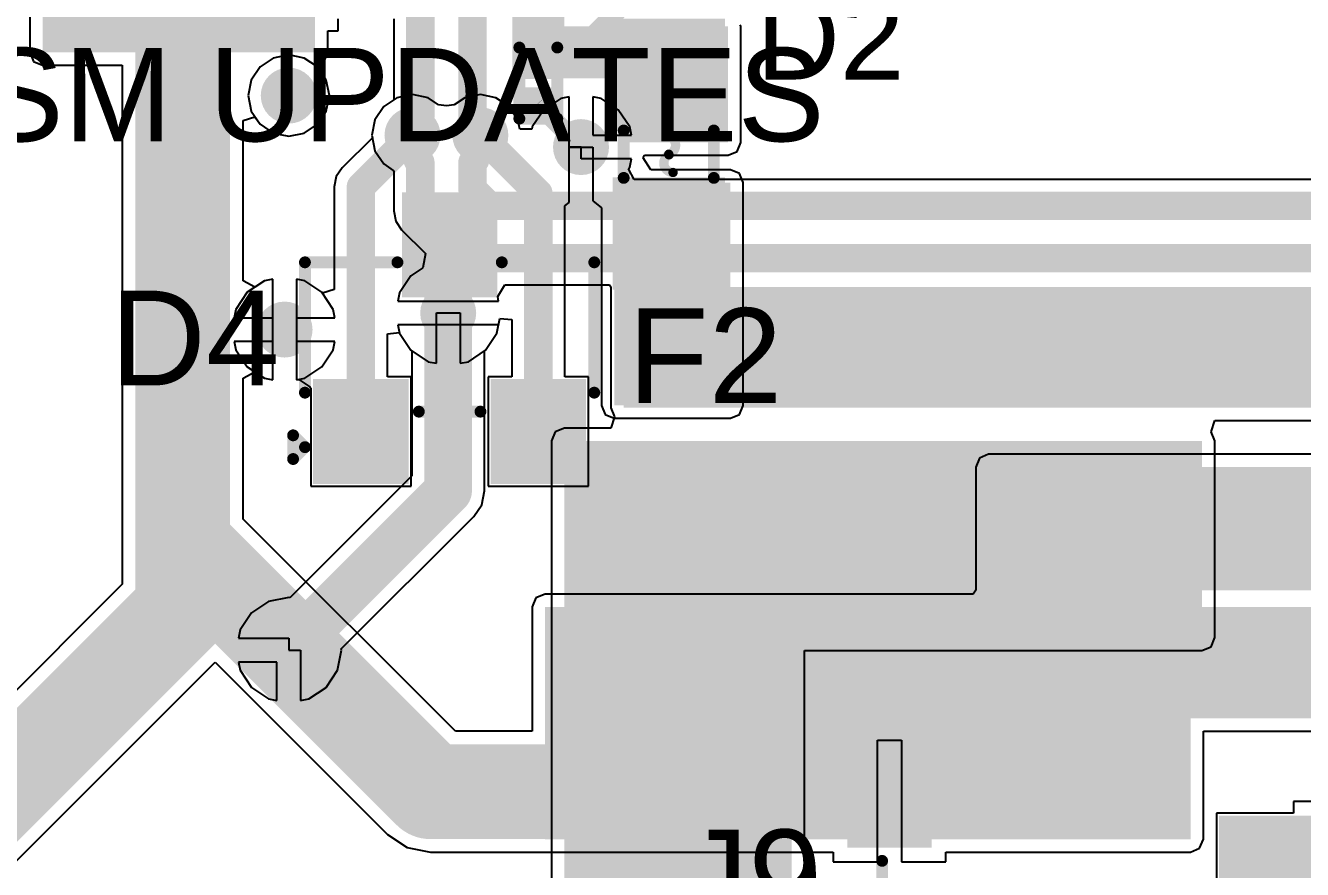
# Model space of a CAD drawing. Header units: millimetres. Extents: x -0.25 to 4.68, y -0.29 to 2.93.
# Drawn here: x 0.129 to 0.667, y 2.296 to 2.652 of the extents above; entities that cross this region are included whole.
import ezdxf

# ---------------------------------------------------------------- set-up
doc = ezdxf.new("R2010")
doc.units = ezdxf.units.MM
doc.header["$MEASUREMENT"] = 0
for name, color, linetype in [('BottomLayer', 5, 'Continuous'), ('BottomSolder', 6, 'Continuous'), ('TopLayer', 1, 'Continuous'), ('TopOverlay', 2, 'Continuous'), ('TopPaste', 8, 'Continuous'), ('TopSolder', 216, 'Continuous'), ('ViaHoleLayer', 16, 'Continuous')]:
    doc.layers.add(name, color=color, linetype=linetype)
doc.styles.add('Arial', font='', dxfattribs={"height": 0.2})
doc.styles.get('Arial').set_extended_font_data('Arial')

# ---------------------------------------------------------------- blocks, each defined once
blk = doc.blocks.new('XKNANO_113_122')
at = {"layer": 'TopLayer'}
for points in [[(0.0815, 0.2878), (0.11299, 0.2878), (0.11299, 0.24291), (0.0815, 0.24291)], [(0.24213, 0.24843), (0.26969, 0.24843), (0.26969, 0.16575), (0.24213, 0.16575)]]:
    blk.add_hatch(color=1, dxfattribs=at).paths.add_polyline_path(points)
at = {"layer": 'TopPaste'}
for points in [[(0.0815, 0.2878), (0.11299, 0.2878), (0.11299, 0.24291), (0.0815, 0.24291)], [(0.24213, 0.24843), (0.26969, 0.24843), (0.26969, 0.16575), (0.24213, 0.16575)]]:
    blk.add_hatch(color=8, dxfattribs=at).paths.add_polyline_path(points)
at = {"layer": 'TopSolder'}
for points in [[(0.0775, 0.2918), (0.11699, 0.2918), (0.11699, 0.23891), (0.0775, 0.23891)], [(0.23813, 0.25243), (0.27369, 0.25243), (0.27369, 0.16175), (0.23813, 0.16175)]]:
    blk.add_hatch(color=216, dxfattribs=at).paths.add_polyline_path(points)
at = {"layer": 'TopOverlay', "const_width": 0.005}
blk.add_lwpolyline([(0.259, 0.278), (0.259, 0.258)], dxfattribs=at)
at = {"layer": 'TopOverlay', "const_width": 0.0025}
blk.add_lwpolyline([(0.25775, 0.258, 1), (0.26025, 0.258, 1)], format="xyb", close=True, dxfattribs=at)
blk = doc.blocks.new('F____0603_136')
at = {"layer": 'TopLayer'}
for points in [[(-0.01378, -0.01969), (-0.05315, -0.01969), (-0.05315, 0.01969), (-0.01378, 0.01969)], [(0.05315, -0.01969), (0.01378, -0.01969), (0.01378, 0.01969), (0.05315, 0.01969)]]:
    blk.add_hatch(color=1, dxfattribs=at).paths.add_polyline_path(points)
at = {"layer": 'TopPaste'}
for points in [[(-0.01378, -0.01969), (-0.05315, -0.01969), (-0.05315, 0.01969), (-0.01378, 0.01969)], [(0.05315, -0.01969), (0.01378, -0.01969), (0.01378, 0.01969), (0.05315, 0.01969)]]:
    blk.add_hatch(color=8, dxfattribs=at).paths.add_polyline_path(points)
at = {"layer": 'TopSolder'}
for points in [[(-0.00978, -0.02369), (-0.05715, -0.02369), (-0.05715, 0.02369), (-0.00978, 0.02369)], [(0.05715, -0.02369), (0.00978, -0.02369), (0.00978, 0.02369), (0.05715, 0.02369)]]:
    blk.add_hatch(color=216, dxfattribs=at).paths.add_polyline_path(points)
at = {"layer": 'TopOverlay', "const_width": 0.005}
for points in [[(0.01, 0.019), (-0.01, 0.019)], [(0.01, -0.019), (-0.01, -0.019)]]:
    blk.add_lwpolyline(points, dxfattribs=at)
at = {"layer": 'TopOverlay'}
for points, const_width in [([(-0.01125, 0.019, 1), (-0.00875, 0.019, 1)], 0.0025), ([(0.00875, 0.019, 1), (0.01125, 0.019, 1)], 0.0025), ([(-0.0086, -0.0001, 1), (-0.00663, -0.0001, 1)], 0.00197), ([(-0.00098, 0, 1), (0.00098, 0, 1)], 0.00197), ([(-0.00071, 0.00008, 1), (0.00126, 0.00008, 1)], 0.00197), ([(0.00674, 0.00181, 1), (0.00871, 0.00181, 1)], 0.00197), ([(-0.01125, -0.019, 1), (-0.00875, -0.019, 1)], 0.0025), ([(0.00875, -0.019, 1), (0.01125, -0.019, 1)], 0.0025)]:
    blk.add_lwpolyline(points, format="xyb", close=True, dxfattribs=dict(at, const_width=const_width))
at = {"layer": 'TopOverlay', "const_width": 0.00394}
for points in [[(-0.00761, -0.0001, -0.770164), (0, 0)], [(0.00773, 0.00181, -0.784117), (0.00028, 0.00008)]]:
    blk.add_lwpolyline(points, format="xyb", dxfattribs=at)
blk = doc.blocks.new('S___23_162')
at = {"layer": 'TopLayer'}
for points in [[(-0.01614, 0.05748), (0.01614, 0.05748), (0.01614, 0.02126), (-0.01614, 0.02126)], [(-0.05354, -0.02126), (-0.02126, -0.02126), (-0.02126, -0.05748), (-0.05354, -0.05748)], [(0.02126, -0.02126), (0.05354, -0.02126), (0.05354, -0.05748), (0.02126, -0.05748)]]:
    blk.add_hatch(color=1, dxfattribs=at).paths.add_polyline_path(points)
at = {"layer": 'TopPaste'}
for points in [[(-0.01614, 0.05748), (0.01614, 0.05748), (0.01614, 0.02126), (-0.01614, 0.02126)], [(-0.05354, -0.02126), (-0.02126, -0.02126), (-0.02126, -0.05748), (-0.05354, -0.05748)], [(0.02126, -0.02126), (0.05354, -0.02126), (0.05354, -0.05748), (0.02126, -0.05748)]]:
    blk.add_hatch(color=8, dxfattribs=at).paths.add_polyline_path(points)
at = {"layer": 'TopSolder'}
for points in [[(-0.02014, 0.06148), (0.02014, 0.06148), (0.02014, 0.01726), (-0.02014, 0.01726)], [(-0.05754, -0.01726), (-0.01726, -0.01726), (-0.01726, -0.06148), (-0.05754, -0.06148)], [(0.01726, -0.01726), (0.05754, -0.01726), (0.05754, -0.06148), (0.01726, -0.06148)]]:
    blk.add_hatch(color=216, dxfattribs=at).paths.add_polyline_path(points)
at = {"layer": 'TopOverlay', "const_width": 0.005}
for points in [[(-0.061, -0.023), (-0.061, 0.032)], [(-0.061, 0.032), (-0.022, 0.032)], [(0.022, 0.032), (0.061, 0.032)], [(0.061, -0.023), (0.061, 0.032)], [(-0.013, -0.031), (0.013, -0.031)], [(-0.066, -0.041), (-0.061, -0.046)], [(-0.066, -0.051), (-0.066, -0.041)], [(-0.066, -0.051), (-0.061, -0.046)]]:
    blk.add_lwpolyline(points, dxfattribs=at)
at = {"layer": 'TopOverlay', "const_width": 0.0025}
for points in [[(-0.06225, 0.032, 1), (-0.05975, 0.032, 1)], [(-0.06225, 0.032, 1), (-0.05975, 0.032, 1)], [(-0.02325, 0.032, 1), (-0.02075, 0.032, 1)], [(0.02075, 0.032, 1), (0.02325, 0.032, 1)], [(0.05975, 0.032, 1), (0.06225, 0.032, 1)], [(0.05975, 0.032, 1), (0.06225, 0.032, 1)], [(-0.06225, -0.023, 1), (-0.05975, -0.023, 1)], [(0.05975, -0.023, 1), (0.06225, -0.023, 1)], [(-0.01425, -0.031, 1), (-0.01175, -0.031, 1)], [(0.01175, -0.031, 1), (0.01425, -0.031, 1)], [(-0.06725, -0.041, 1), (-0.06475, -0.041, 1)], [(-0.06725, -0.041, 1), (-0.06475, -0.041, 1)], [(-0.06225, -0.046, 1), (-0.05975, -0.046, 1)], [(-0.06225, -0.046, 1), (-0.05975, -0.046, 1)], [(-0.06725, -0.051, 1), (-0.06475, -0.051, 1)], [(-0.06725, -0.051, 1), (-0.06475, -0.051, 1)]]:
    blk.add_lwpolyline(points, format="xyb", close=True, dxfattribs=at)
blk = doc.blocks.new('DSN0603_2_164')
at = {"layer": 'TopLayer'}
for points in [[(-0.01181, 0.00472), (-0.00394, 0.00472), (-0.00394, -0.00472), (-0.01181, -0.00472)], [(0.00394, 0.00472), (0.01181, 0.00472), (0.01181, -0.00472), (0.00394, -0.00472)]]:
    blk.add_hatch(color=1, dxfattribs=at).paths.add_polyline_path(points)
at = {"layer": 'TopPaste'}
for points in [[(-0.01181, 0.00472), (-0.00394, 0.00472), (-0.00394, -0.00472), (-0.01181, -0.00472)], [(0.00394, 0.00472), (0.01181, 0.00472), (0.01181, -0.00472), (0.00394, -0.00472)]]:
    blk.add_hatch(color=8, dxfattribs=at).paths.add_polyline_path(points)
at = {"layer": 'TopSolder'}
for points in [[(-0.01398, 0.00689), (-0.00177, 0.00689), (-0.00177, -0.00689), (-0.01398, -0.00689)], [(0.00177, 0.00689), (0.01398, 0.00689), (0.01398, -0.00689), (0.00177, -0.00689)]]:
    blk.add_hatch(color=216, dxfattribs=at).paths.add_polyline_path(points)
at = {"layer": 'TopOverlay', "const_width": 0.005}
for points in [[(-0.015, 0.008), (-0.015, -0.008)], [(-0.015, 0.008), (0.015, 0.008)], [(0.015, 0.008), (0.015, -0.008)], [(-0.015, -0.008), (0.015, -0.008)]]:
    blk.add_lwpolyline(points, dxfattribs=at)
at = {"layer": 'TopOverlay', "const_width": 0.0025}
for points in [[(-0.01625, 0.008, 1), (-0.01375, 0.008, 1)], [(-0.01625, 0.008, 1), (-0.01375, 0.008, 1)], [(0.01375, 0.008, 1), (0.01625, 0.008, 1)], [(0.01375, 0.008, 1), (0.01625, 0.008, 1)], [(-0.01625, -0.008, 1), (-0.01375, -0.008, 1)], [(-0.01625, -0.008, 1), (-0.01375, -0.008, 1)], [(0.01375, -0.008, 1), (0.01625, -0.008, 1)], [(0.01375, -0.008, 1), (0.01625, -0.008, 1)]]:
    blk.add_lwpolyline(points, format="xyb", close=True, dxfattribs=at)

msp = doc.modelspace()

# ---------------------------------------------------------------- hatches: boundary and pattern name
at = {"layer": 'BottomLayer'}
h = msp.add_hatch(color=5, dxfattribs=at)
edge = h.paths.add_edge_path()
edge.add_arc((0.23977, 2.62272), 0.01181, 0, 360)
h = msp.add_hatch(color=5, dxfattribs=at)
edge = h.paths.add_edge_path()
edge.add_arc((0.29194, 2.606), 0.01181, 0, 360)
h = msp.add_hatch(color=5, dxfattribs=at)
edge = h.paths.add_edge_path()
edge.add_arc((0.32056, 2.606), 0.01181, 0, 360)
h = msp.add_hatch(color=5, dxfattribs=at)
edge = h.paths.add_edge_path()
edge.add_arc((0.363, 2.601), 0.01181, 0, 360)
h = msp.add_hatch(color=5, dxfattribs=at)
edge = h.paths.add_edge_path()
edge.add_arc((0.307, 2.531), 0.01181, 0, 360)
for points in [[(0.381, 2.542), (0.381, 2.491), (0.72, 2.491), (0.72, 2.542)], [(0.356, 2.07595), (0.45182, 2.07595), (0.45182, 2.477), (0.356, 2.477)], [(0.363, 2.394), (0.62482, 2.394), (0.62482, 2.477), (0.363, 2.477)]]:
    msp.add_hatch(color=5, dxfattribs=at).paths.add_polyline_path(points)
h = msp.add_hatch(color=5, dxfattribs=at)
edge = h.paths.add_edge_path()
edge.add_arc((0.238, 2.524), 0.01181, 0, 360)
h = msp.add_hatch(color=5, dxfattribs=at)
edge = h.paths.add_edge_path()
edge.add_arc((0.402, 2.515), 0.01181, 0, 360)
h = msp.add_hatch(color=5, dxfattribs=at)
edge = h.paths.add_edge_path()
edge.add_arc((0.55182, 2.44495), 0.01181, 0, 360)
h = msp.add_hatch(color=5, dxfattribs=at)
edge = h.paths.add_edge_path()
edge.add_arc((0.57882, 2.44495), 0.01181, 0, 360)
h = msp.add_hatch(color=5, dxfattribs=at)
edge = h.paths.add_edge_path()
edge.add_arc((0.60582, 2.44495), 0.01181, 0, 360)
h = msp.add_hatch(color=5, dxfattribs=at)
edge = h.paths.add_edge_path()
edge.add_arc((0.23977, 2.38872), 0.01181, 0, 360)
at = {"layer": 'BottomSolder'}
h = msp.add_hatch(color=6, dxfattribs=at)
edge = h.paths.add_edge_path()
edge.add_arc((0.23977, 2.62272), 0.00591, 0, 360)
h = msp.add_hatch(color=6, dxfattribs=at)
edge = h.paths.add_edge_path()
edge.add_arc((0.29194, 2.606), 0.00591, 0, 360)
h = msp.add_hatch(color=6, dxfattribs=at)
edge = h.paths.add_edge_path()
edge.add_arc((0.32056, 2.606), 0.00591, 0, 360)
h = msp.add_hatch(color=6, dxfattribs=at)
edge = h.paths.add_edge_path()
edge.add_arc((0.363, 2.601), 0.00591, 0, 360)
h = msp.add_hatch(color=6, dxfattribs=at)
edge = h.paths.add_edge_path()
edge.add_arc((0.307, 2.531), 0.00591, 0, 360)
h = msp.add_hatch(color=6, dxfattribs=at)
edge = h.paths.add_edge_path()
edge.add_arc((0.238, 2.524), 0.00591, 0, 360)
h = msp.add_hatch(color=6, dxfattribs=at)
edge = h.paths.add_edge_path()
edge.add_arc((0.402, 2.515), 0.00591, 0, 360)
h = msp.add_hatch(color=6, dxfattribs=at)
edge = h.paths.add_edge_path()
edge.add_arc((0.55182, 2.44495), 0.00591, 0, 360)
h = msp.add_hatch(color=6, dxfattribs=at)
edge = h.paths.add_edge_path()
edge.add_arc((0.57882, 2.44495), 0.00591, 0, 360)
h = msp.add_hatch(color=6, dxfattribs=at)
edge = h.paths.add_edge_path()
edge.add_arc((0.60582, 2.44495), 0.00591, 0, 360)
h = msp.add_hatch(color=6, dxfattribs=at)
edge = h.paths.add_edge_path()
edge.add_arc((0.23977, 2.38872), 0.00591, 0, 360)
at = {"layer": 'TopLayer'}
for points in [[(0.13597, 2.64095), (0.25082, 2.64095), (0.25082, 2.74195), (0.13597, 2.74195)], [(0.334, 2.632), (0.356, 2.632), (0.356, 2.714), (0.334, 2.714)], [(0.425, 2.63), (0.425, 2.652), (0.334, 2.652), (0.334, 2.63)], [(0.425, 2.652), (0.38, 2.652), (0.38, 2.603), (0.425, 2.603)], [(0.377, 2.492), (0.426, 2.492), (0.426, 2.586), (0.377, 2.586)], [(0.53482, 2.414), (1.093, 2.414), (1.093, 2.46595), (0.53482, 2.46595)], [(0.34782, 2.30895), (0.62, 2.30895), (0.62, 2.40695), (0.34782, 2.40695)], [(0.49782, 2.36), (1.02782, 2.36), (1.02782, 2.40695), (0.49782, 2.40695)]]:
    msp.add_hatch(color=1, dxfattribs=at).paths.add_polyline_path(points)
h = msp.add_hatch(color=1, dxfattribs=at)
edge = h.paths.add_edge_path()
edge.add_arc((0.23977, 2.62272), 0.01181, 0, 360)
h = msp.add_hatch(color=1, dxfattribs=at)
edge = h.paths.add_edge_path()
edge.add_arc((0.29194, 2.606), 0.01181, 0, 360)
h = msp.add_hatch(color=1, dxfattribs=at)
edge = h.paths.add_edge_path()
edge.add_arc((0.32056, 2.606), 0.01181, 0, 360)
h = msp.add_hatch(color=1, dxfattribs=at)
edge = h.paths.add_edge_path()
edge.add_arc((0.363, 2.601), 0.01181, 0, 360)
h = msp.add_hatch(color=1, dxfattribs=at)
edge = h.paths.add_edge_path()
edge.add_arc((0.307, 2.531), 0.01181, 0, 360)
h = msp.add_hatch(color=1, dxfattribs=at)
edge = h.paths.add_edge_path()
edge.add_arc((0.238, 2.524), 0.01181, 0, 360)
h = msp.add_hatch(color=1, dxfattribs=at)
edge = h.paths.add_edge_path()
edge.add_arc((0.402, 2.515), 0.01181, 0, 360)
h = msp.add_hatch(color=1, dxfattribs=at)
edge = h.paths.add_edge_path()
edge.add_arc((0.55182, 2.44495), 0.01181, 0, 360)
h = msp.add_hatch(color=1, dxfattribs=at)
edge = h.paths.add_edge_path()
edge.add_arc((0.57882, 2.44495), 0.01181, 0, 360)
h = msp.add_hatch(color=1, dxfattribs=at)
edge = h.paths.add_edge_path()
edge.add_arc((0.60582, 2.44495), 0.01181, 0, 360)
h = msp.add_hatch(color=1, dxfattribs=at)
edge = h.paths.add_edge_path()
edge.add_arc((0.23977, 2.38872), 0.01181, 0, 360)
at = {"layer": 'TopSolder'}
h = msp.add_hatch(color=216, dxfattribs=at)
edge = h.paths.add_edge_path()
edge.add_arc((0.23977, 2.62272), 0.00591, 0, 360)
h = msp.add_hatch(color=216, dxfattribs=at)
edge = h.paths.add_edge_path()
edge.add_arc((0.29194, 2.606), 0.00591, 0, 360)
h = msp.add_hatch(color=216, dxfattribs=at)
edge = h.paths.add_edge_path()
edge.add_arc((0.32056, 2.606), 0.00591, 0, 360)
h = msp.add_hatch(color=216, dxfattribs=at)
edge = h.paths.add_edge_path()
edge.add_arc((0.363, 2.601), 0.00591, 0, 360)
h = msp.add_hatch(color=216, dxfattribs=at)
edge = h.paths.add_edge_path()
edge.add_arc((0.307, 2.531), 0.00591, 0, 360)
h = msp.add_hatch(color=216, dxfattribs=at)
edge = h.paths.add_edge_path()
edge.add_arc((0.238, 2.524), 0.00591, 0, 360)
h = msp.add_hatch(color=216, dxfattribs=at)
edge = h.paths.add_edge_path()
edge.add_arc((0.402, 2.515), 0.00591, 0, 360)
h = msp.add_hatch(color=216, dxfattribs=at)
edge = h.paths.add_edge_path()
edge.add_arc((0.55182, 2.44495), 0.00591, 0, 360)
h = msp.add_hatch(color=216, dxfattribs=at)
edge = h.paths.add_edge_path()
edge.add_arc((0.57882, 2.44495), 0.00591, 0, 360)
h = msp.add_hatch(color=216, dxfattribs=at)
edge = h.paths.add_edge_path()
edge.add_arc((0.60582, 2.44495), 0.00591, 0, 360)
h = msp.add_hatch(color=216, dxfattribs=at)
edge = h.paths.add_edge_path()
edge.add_arc((0.23977, 2.38872), 0.00591, 0, 360)
at = {"layer": 'ViaHoleLayer'}
h = msp.add_hatch(color=16, dxfattribs=at)
edge = h.paths.add_edge_path()
edge.add_arc((0.23977, 2.62272), 0.00591, 0, 360)
h = msp.add_hatch(color=16, dxfattribs=at)
edge = h.paths.add_edge_path()
edge.add_arc((0.29194, 2.606), 0.00591, 0, 360)
h = msp.add_hatch(color=16, dxfattribs=at)
edge = h.paths.add_edge_path()
edge.add_arc((0.32056, 2.606), 0.00591, 0, 360)
h = msp.add_hatch(color=16, dxfattribs=at)
edge = h.paths.add_edge_path()
edge.add_arc((0.363, 2.601), 0.00591, 0, 360)
h = msp.add_hatch(color=16, dxfattribs=at)
edge = h.paths.add_edge_path()
edge.add_arc((0.307, 2.531), 0.00591, 0, 360)
h = msp.add_hatch(color=16, dxfattribs=at)
edge = h.paths.add_edge_path()
edge.add_arc((0.238, 2.524), 0.00591, 0, 360)
h = msp.add_hatch(color=16, dxfattribs=at)
edge = h.paths.add_edge_path()
edge.add_arc((0.402, 2.515), 0.00591, 0, 360)
h = msp.add_hatch(color=16, dxfattribs=at)
edge = h.paths.add_edge_path()
edge.add_arc((0.55182, 2.44495), 0.00591, 0, 360)
h = msp.add_hatch(color=16, dxfattribs=at)
edge = h.paths.add_edge_path()
edge.add_arc((0.57882, 2.44495), 0.00591, 0, 360)
h = msp.add_hatch(color=16, dxfattribs=at)
edge = h.paths.add_edge_path()
edge.add_arc((0.60582, 2.44495), 0.00591, 0, 360)
h = msp.add_hatch(color=16, dxfattribs=at)
edge = h.paths.add_edge_path()
edge.add_arc((0.23977, 2.38872), 0.00591, 0, 360)

# ---------------------------------------------------------------- linework, layer by layer
at = {"layer": 'BottomLayer'}
for p, q in [((0.23321, 2.63855), (0.22765, 2.63484)), ((0.23977, 2.63986), (0.23321, 2.63855)), ((0.24633, 2.63855), (0.23977, 2.63986)), ((0.25189, 2.63484), (0.24633, 2.63855)), ((0.22765, 2.63484), (0.22394, 2.62928)), ((0.25561, 2.62928), (0.25189, 2.63484)), ((0.22394, 2.62928), (0.22263, 2.62272)), ((0.25691, 2.62272), (0.25561, 2.62928)), ((0.22263, 2.62272), (0.22394, 2.61616)), ((0.25561, 2.61616), (0.25691, 2.62272)), ((0.29194, 2.62314), (0.28538, 2.62184)), ((0.2985, 2.62184), (0.29194, 2.62314)), ((0.32056, 2.62314), (0.314, 2.62184)), ((0.32712, 2.62184), (0.32056, 2.62314)), ((0.358, 2.62224), (0.35449, 2.62155)), ((0.358, 2.601), (0.358, 2.62224)), ((0.37151, 2.62155), (0.368, 2.62224)), ((0.368, 2.62224), (0.368, 2.606)), ((0.27982, 2.61812), (0.2761, 2.61256)), ((0.28538, 2.62184), (0.27982, 2.61812)), ((0.30293, 2.61887), (0.2985, 2.62184)), ((0.30625, 2.61842), (0.30293, 2.61887)), ((0.30957, 2.61887), (0.30625, 2.61842)), ((0.314, 2.62184), (0.30957, 2.61887)), ((0.33268, 2.61812), (0.32712, 2.62184)), ((0.33639, 2.61256), (0.33268, 2.61812)), ((0.34728, 2.61672), (0.34245, 2.60951)), ((0.35449, 2.62155), (0.34728, 2.61672)), ((0.37872, 2.61672), (0.37151, 2.62155)), ((0.38355, 2.60951), (0.37872, 2.61672)), ((0.22394, 2.61616), (0.22765, 2.6106)), ((0.25189, 2.6106), (0.25561, 2.61616)), ((0.2761, 2.61256), (0.2748, 2.606)), ((0.33718, 2.60862), (0.33639, 2.61256)), ((0.22765, 2.6106), (0.23321, 2.60688)), ((0.23321, 2.60688), (0.23977, 2.60558)), ((0.23977, 2.60558), (0.24633, 2.60688)), ((0.24633, 2.60688), (0.25189, 2.6106)), ((0.2748, 2.606), (0.2761, 2.59944)), ((0.34228, 2.60862), (0.33718, 2.60862)), ((0.34245, 2.60951), (0.34228, 2.60862)), ((0.368, 2.606), (0.38424, 2.606)), ((0.38424, 2.606), (0.38355, 2.60951)), ((0.363, 2.601), (0.358, 2.601)), ((0.363, 2.596), (0.363, 2.601)), ((0.2761, 2.59944), (0.27982, 2.59388)), ((0.38424, 2.596), (0.363, 2.596)), ((0.38355, 2.59249), (0.38424, 2.596)), ((0.27982, 2.59388), (0.28386, 2.59118)), ((0.28386, 2.59118), (0.28403, 2.59092)), ((0.28403, 2.59092), (0.28403, 2.57408)), ((0.38307, 2.59178), (0.38355, 2.59249)), ((0.38543, 2.58738), (0.38307, 2.59178)), ((0.76658, 2.58738), (0.38543, 2.58738)), ((0.28403, 2.57408), (0.28403, 2.57408)), ((0.28403, 2.57408), (0.28489, 2.56978)), ((0.28489, 2.56978), (0.28732, 2.56615)), ((0.28732, 2.56615), (0.29742, 2.55604)), ((0.29742, 2.55604), (0.29631, 2.55009)), ((0.29128, 2.54672), (0.28645, 2.53951)), ((0.29631, 2.55009), (0.29128, 2.54672)), ((0.22949, 2.54455), (0.22228, 2.53972)), ((0.233, 2.54524), (0.22949, 2.54455)), ((0.233, 2.529), (0.233, 2.54524)), ((0.24651, 2.54455), (0.243, 2.54524)), ((0.243, 2.54524), (0.243, 2.529)), ((0.25372, 2.53972), (0.24651, 2.54455)), ((0.32786, 2.53794), (0.33081, 2.54294)), ((0.33081, 2.54294), (0.37496, 2.54294)), ((0.37496, 2.54294), (0.37559, 2.542)), ((0.37559, 2.542), (0.37559, 2.51539)), ((0.22228, 2.53972), (0.21745, 2.53251)), ((0.25855, 2.53251), (0.25372, 2.53972)), ((0.28645, 2.53951), (0.28576, 2.536)), ((0.28576, 2.536), (0.32824, 2.536)), ((0.32824, 2.536), (0.32786, 2.53794)), ((0.21745, 2.53251), (0.21676, 2.529)), ((0.25924, 2.529), (0.25855, 2.53251)), ((0.21676, 2.529), (0.233, 2.529)), ((0.243, 2.529), (0.25924, 2.529)), ((0.32824, 2.526), (0.28576, 2.526)), ((0.28576, 2.526), (0.28645, 2.52249)), ((0.32755, 2.52249), (0.32824, 2.526)), ((0.28645, 2.52249), (0.29128, 2.51528)), ((0.32272, 2.51528), (0.32755, 2.52249)), ((0.233, 2.519), (0.21676, 2.519)), ((0.21676, 2.519), (0.21745, 2.51549)), ((0.21745, 2.51549), (0.22228, 2.50828)), ((0.233, 2.50276), (0.233, 2.519)), ((0.25924, 2.519), (0.243, 2.519)), ((0.243, 2.519), (0.243, 2.50276)), ((0.25372, 2.50828), (0.25855, 2.51549)), ((0.25855, 2.51549), (0.25924, 2.519)), ((0.29128, 2.51528), (0.29171, 2.51499)), ((0.29171, 2.51499), (0.29171, 2.46228)), ((0.32229, 2.51499), (0.32272, 2.51528)), ((0.32229, 2.45595), (0.32229, 2.51499)), ((0.37559, 2.51539), (0.37551, 2.515)), ((0.37551, 2.515), (0.37559, 2.51461)), ((0.37559, 2.51461), (0.37559, 2.491)), ((0.22228, 2.50828), (0.22949, 2.50345)), ((0.24651, 2.50345), (0.25372, 2.50828)), ((0.22949, 2.50345), (0.233, 2.50276)), ((0.243, 2.50276), (0.24651, 2.50345)), ((0.37559, 2.491), (0.37717, 2.48717)), ((0.356, 2.48241), (0.35217, 2.48083)), ((0.3756, 2.48241), (0.356, 2.48241)), ((0.37717, 2.48717), (0.3756, 2.48241)), ((0.62865, 2.48083), (0.63022, 2.48559)), ((0.63022, 2.48559), (0.67151, 2.48559)), ((0.35217, 2.48083), (0.35059, 2.477)), ((0.35059, 2.477), (0.35059, 2.14041)), ((0.63023, 2.477), (0.62865, 2.48083)), ((0.63023, 2.394), (0.63023, 2.477)), ((0.29171, 2.46228), (0.24028, 2.41085)), ((0.32113, 2.45009), (0.32229, 2.45595)), ((0.31781, 2.44513), (0.32113, 2.45009)), ((0.26191, 2.38923), (0.31781, 2.44513)), ((0.23126, 2.40926), (0.22405, 2.40444)), ((0.23977, 2.41095), (0.23126, 2.40926)), ((0.24028, 2.41085), (0.23977, 2.41095)), ((0.22405, 2.40444), (0.21923, 2.39723)), ((0.21923, 2.39723), (0.21853, 2.39372)), ((0.21853, 2.39372), (0.23977, 2.39372)), ((0.23977, 2.39372), (0.23977, 2.38872)), ((0.62865, 2.39017), (0.63023, 2.394)), ((0.23977, 2.38872), (0.24477, 2.38872)), ((0.24477, 2.38872), (0.24477, 2.36747)), ((0.26032, 2.38021), (0.26201, 2.38872)), ((0.26201, 2.38872), (0.26191, 2.38923)), ((0.45723, 2.135), (0.45723, 2.38859)), ((0.45723, 2.38859), (0.62482, 2.38859)), ((0.62482, 2.38859), (0.62865, 2.39017)), ((0.23477, 2.38372), (0.21853, 2.38372)), ((0.21853, 2.38372), (0.21923, 2.38021)), ((0.21923, 2.38021), (0.22405, 2.37299)), ((0.23477, 2.36747), (0.23477, 2.38372)), ((0.2555, 2.37299), (0.26032, 2.38021)), ((0.22405, 2.37299), (0.23126, 2.36817)), ((0.24828, 2.36817), (0.2555, 2.37299)), ((0.23126, 2.36817), (0.23477, 2.36747)), ((0.24477, 2.36747), (0.24828, 2.36817))]:
    msp.add_line(p, q, dxfattribs=at)
for points, const_width in [([(0.29194, 2.606), (0.29416, 2.60378)], 0.012), ([(0.31834, 2.60378), (0.32056, 2.606)], 0.012), ([(0.29416, 2.59556), (0.29416, 2.60378)], 0.012), ([(0.31834, 2.59556), (0.31834, 2.60378)], 0.012), ([(0.29416, 2.59556), (0.29525, 2.59447)], 0.012), ([(0.31725, 2.59447), (0.31834, 2.59556)], 0.012), ([(0.29525, 2.57408), (0.29525, 2.59447)], 0.012), ([(0.31725, 2.58319), (0.31725, 2.59447)], 0.012), ([(0.31725, 2.58319), (0.32428, 2.57616)], 0.012), ([(0.29525, 2.57408), (0.31516, 2.55416)], 0.012), ([(0.32428, 2.57616), (0.76658, 2.57616)], 0.012), ([(0.31516, 2.55416), (0.75747, 2.55416)], 0.012), ([(0.307, 2.45595), (0.307, 2.531)], 0.02), ([(0.401, 2.515), (0.697, 2.515)], 0.04), ([(0.23977, 2.38872), (0.307, 2.45595)], 0.02)]:
    msp.add_lwpolyline(points, dxfattribs=dict(at, const_width=const_width))
for points, const_width in [([(0.28894, 2.606, 1), (0.29494, 2.606, 1)], 0.006), ([(0.31756, 2.606, 1), (0.32356, 2.606, 1)], 0.006), ([(0.29116, 2.60378, 1), (0.29716, 2.60378, 1)], 0.006), ([(0.29116, 2.60378, 1), (0.29716, 2.60378, 1)], 0.006), ([(0.31534, 2.60378, 1), (0.32134, 2.60378, 1)], 0.006), ([(0.31534, 2.60378, 1), (0.32134, 2.60378, 1)], 0.006), ([(0.29116, 2.59556, 1), (0.29716, 2.59556, 1)], 0.006), ([(0.29116, 2.59556, 1), (0.29716, 2.59556, 1)], 0.006), ([(0.31534, 2.59556, 1), (0.32134, 2.59556, 1)], 0.006), ([(0.31534, 2.59556, 1), (0.32134, 2.59556, 1)], 0.006), ([(0.29225, 2.59447, 1), (0.29825, 2.59447, 1)], 0.006), ([(0.29225, 2.59447, 1), (0.29825, 2.59447, 1)], 0.006), ([(0.31425, 2.59447, 1), (0.32025, 2.59447, 1)], 0.006), ([(0.31425, 2.59447, 1), (0.32025, 2.59447, 1)], 0.006), ([(0.31425, 2.58319, 1), (0.32025, 2.58319, 1)], 0.006), ([(0.31425, 2.58319, 1), (0.32025, 2.58319, 1)], 0.006), ([(0.29225, 2.57408, 1), (0.29825, 2.57408, 1)], 0.006), ([(0.29225, 2.57408, 1), (0.29825, 2.57408, 1)], 0.006), ([(0.32128, 2.57616, 1), (0.32728, 2.57616, 1)], 0.006), ([(0.32128, 2.57616, 1), (0.32728, 2.57616, 1)], 0.006), ([(0.31216, 2.55416, 1), (0.31816, 2.55416, 1)], 0.006), ([(0.31216, 2.55416, 1), (0.31816, 2.55416, 1)], 0.006), ([(0.302, 2.531, 1), (0.312, 2.531, 1)], 0.01), ([(0.391, 2.515, 1), (0.411, 2.515, 1)], 0.02), ([(0.302, 2.45595, 1), (0.312, 2.45595, 1)], 0.01), ([(0.302, 2.45595, 1), (0.312, 2.45595, 1)], 0.01), ([(0.23477, 2.38872, 1), (0.24477, 2.38872, 1)], 0.01)]:
    msp.add_lwpolyline(points, format="xyb", close=True, dxfattribs=dict(at, const_width=const_width))
at = {"layer": 'TopLayer'}
for p, q in [((0.13056, 2.72795), (0.13056, 2.64095)), ((0.26054, 2.65007), (0.26054, 2.65507)), ((0.28403, 2.65507), (0.28403, 2.62094)), ((0.25623, 2.64095), (0.25623, 2.65007)), ((0.25623, 2.65007), (0.26054, 2.65007)), ((0.43041, 2.652), (0.43017, 2.65259)), ((0.43041, 2.603), (0.43041, 2.652)), ((0.13056, 2.64095), (0.13215, 2.63712)), ((0.25465, 2.63712), (0.25623, 2.64095)), ((0.13215, 2.63712), (0.13597, 2.63554)), ((0.13597, 2.63554), (0.16954, 2.63554)), ((0.16954, 2.63554), (0.16954, 2.43346)), ((0.25413, 2.63149), (0.25465, 2.63712)), ((0.25561, 2.62928), (0.25413, 2.63149)), ((0.25691, 2.62272), (0.25561, 2.62928)), ((0.25561, 2.61616), (0.25691, 2.62272)), ((0.27982, 2.61812), (0.2761, 2.61256)), ((0.28403, 2.62094), (0.27982, 2.61812)), ((0.22052, 2.61227), (0.22552, 2.61379)), ((0.22052, 2.54456), (0.22052, 2.61227)), ((0.22552, 2.61379), (0.22765, 2.6106)), ((0.25189, 2.6106), (0.25561, 2.61616)), ((0.2761, 2.61256), (0.2748, 2.606)), ((0.22765, 2.6106), (0.23321, 2.60688)), ((0.23321, 2.60688), (0.23977, 2.60558)), ((0.23977, 2.60558), (0.24633, 2.60688)), ((0.24633, 2.60688), (0.25189, 2.6106)), ((0.2748, 2.606), (0.27501, 2.60493)), ((0.27501, 2.60493), (0.26227, 2.59219)), ((0.358, 2.57763), (0.358, 2.601)), ((0.358, 2.601), (0.368, 2.601)), ((0.368, 2.601), (0.368, 2.57832)), ((0.42883, 2.59917), (0.43041, 2.603)), ((0.38925, 2.59641), (0.38981, 2.59759)), ((0.39241, 2.59141), (0.38925, 2.59641)), ((0.38981, 2.59759), (0.425, 2.59759)), ((0.425, 2.59759), (0.42883, 2.59917)), ((0.26227, 2.59219), (0.25983, 2.58855)), ((0.426, 2.59141), (0.39241, 2.59141)), ((0.42983, 2.58983), (0.426, 2.59141)), ((0.43141, 2.586), (0.42983, 2.58983)), ((0.25983, 2.58855), (0.25898, 2.58426)), ((0.43141, 2.492), (0.43141, 2.586)), ((0.25898, 2.58426), (0.25898, 2.58426)), ((0.25898, 2.58426), (0.25898, 2.54086)), ((0.35622, 2.57617), (0.358, 2.57763)), ((0.35622, 2.50411), (0.35622, 2.57617)), ((0.368, 2.57832), (0.37159, 2.57537)), ((0.37159, 2.57537), (0.37159, 2.492)), ((0.22552, 2.54189), (0.22052, 2.54456)), ((0.22949, 2.54455), (0.22552, 2.54189)), ((0.233, 2.54524), (0.22949, 2.54455)), ((0.233, 2.524), (0.233, 2.54524)), ((0.24651, 2.54455), (0.243, 2.54524)), ((0.243, 2.54524), (0.243, 2.524)), ((0.25372, 2.53972), (0.24651, 2.54455)), ((0.25398, 2.53934), (0.25372, 2.53972)), ((0.25898, 2.54086), (0.25398, 2.53934)), ((0.302, 2.50976), (0.302, 2.531)), ((0.302, 2.531), (0.312, 2.531)), ((0.312, 2.531), (0.312, 2.50976)), ((0.32755, 2.52249), (0.32878, 2.52872)), ((0.32878, 2.52872), (0.33377, 2.52823)), ((0.33377, 2.52823), (0.33378, 2.52665)), ((0.33378, 2.52665), (0.33378, 2.50411)), ((0.233, 2.50276), (0.233, 2.524)), ((0.243, 2.524), (0.243, 2.50276)), ((0.28141, 2.52221), (0.28641, 2.5227)), ((0.28141, 2.50411), (0.28141, 2.52221)), ((0.28641, 2.5227), (0.28645, 2.52249)), ((0.28645, 2.52249), (0.29128, 2.51528)), ((0.32272, 2.51528), (0.32755, 2.52249)), ((0.29128, 2.51528), (0.29849, 2.51045)), ((0.31551, 2.51045), (0.32272, 2.51528)), ((0.29849, 2.51045), (0.302, 2.50976)), ((0.312, 2.50976), (0.31551, 2.51045)), ((0.22052, 2.50344), (0.22552, 2.50611)), ((0.22552, 2.50611), (0.22949, 2.50345)), ((0.29134, 2.50411), (0.28141, 2.50411)), ((0.29134, 2.45789), (0.29134, 2.50411)), ((0.33378, 2.50411), (0.32386, 2.50411)), ((0.32386, 2.50411), (0.32386, 2.45789)), ((0.36614, 2.50411), (0.35622, 2.50411)), ((0.36614, 2.45789), (0.36614, 2.50411)), ((0.22052, 2.44402), (0.22052, 2.50344)), ((0.22949, 2.50345), (0.233, 2.50276)), ((0.243, 2.50276), (0.24405, 2.50297)), ((0.24405, 2.50297), (0.2487, 2.49984)), ((0.2487, 2.49984), (0.24906, 2.49925)), ((0.24906, 2.49925), (0.24906, 2.45789)), ((0.37159, 2.492), (0.37317, 2.48817)), ((0.37317, 2.48817), (0.377, 2.48659)), ((0.426, 2.48659), (0.42983, 2.48817)), ((0.42983, 2.48817), (0.43141, 2.492)), ((0.377, 2.48659), (0.426, 2.48659)), ((0.53482, 2.47136), (0.531, 2.46978)), ((0.67151, 2.47136), (0.53482, 2.47136)), ((0.531, 2.46978), (0.52941, 2.46595)), ((0.52941, 2.46595), (0.52941, 2.414)), ((0.24906, 2.45789), (0.29134, 2.45789)), ((0.32386, 2.45789), (0.36614, 2.45789)), ((0.31005, 2.35449), (0.22052, 2.44402)), ((0.16954, 2.43346), (0.16954, 2.41653)), ((0.16954, 2.41653), (-0.01002, 2.23697)), ((0.34782, 2.41236), (0.344, 2.41078)), ((0.52832, 2.41236), (0.34782, 2.41236)), ((0.52941, 2.414), (0.52832, 2.41236)), ((0.344, 2.41078), (0.34241, 2.40695)), ((0.34241, 2.40695), (0.34241, 2.35449)), ((0.11523, 2.29013), (0.20877, 2.38367)), ((0.20877, 2.38367), (0.28146, 2.31098)), ((0.34241, 2.35449), (0.31005, 2.35449)), ((0.62541, 2.30895), (0.62541, 2.35459)), ((0.62541, 2.35459), (0.67297, 2.35459)), ((0.48807, 2.29938), (0.48807, 2.35072)), ((0.48807, 2.35072), (0.49807, 2.35072)), ((0.49807, 2.35072), (0.49807, 2.29938)), ((0.67297, 2.32489), (0.66338, 2.32489)), ((0.66338, 2.32489), (0.66338, 2.31989)), ((0.66338, 2.31989), (0.63098, 2.31989)), ((0.63098, 2.31989), (0.63098, 2.26501)), ((0.28146, 2.31098), (0.28973, 2.30545)), ((0.28973, 2.30545), (0.29949, 2.30351)), ((0.62, 2.30354), (0.62383, 2.30512)), ((0.62383, 2.30512), (0.62541, 2.30895)), ((0.29949, 2.30351), (0.45496, 2.30351)), ((0.45496, 2.30351), (0.4551, 2.30354)), ((0.4551, 2.30354), (0.46929, 2.30354)), ((0.46929, 2.30354), (0.46929, 2.29938)), ((0.46929, 2.29938), (0.48807, 2.29938)), ((0.49807, 2.29938), (0.51685, 2.29938)), ((0.51685, 2.29938), (0.51685, 2.30354)), ((0.51685, 2.30354), (0.62, 2.30354))]:
    msp.add_line(p, q, dxfattribs=at)
for points, const_width in [([(0.19503, 2.43346), (0.19503, 2.67065)], 0.04), ([(0.29525, 2.614), (0.29525, 2.68485)], 0.012), ([(0.31725, 2.614), (0.31725, 2.68485)], 0.012), ([(0.345, 2.62013), (0.34566, 2.62013)], 0.008), ([(0.34566, 2.62013), (0.34572, 2.62006)], 0.008), ([(0.34572, 2.61828), (0.34572, 2.62006)], 0.008), ([(0.34572, 2.61828), (0.363, 2.601)], 0.008), ([(0.29416, 2.61291), (0.29525, 2.614)], 0.012), ([(0.29416, 2.60822), (0.29416, 2.61291)], 0.012), ([(0.31725, 2.614), (0.31834, 2.61291)], 0.012), ([(0.31834, 2.60822), (0.31834, 2.61291)], 0.012), ([(0.2702, 2.58426), (0.29416, 2.60822)], 0.012), ([(0.31834, 2.60822), (0.345, 2.58156)], 0.012), ([(0.2702, 2.481), (0.2702, 2.58426)], 0.012), ([(0.345, 2.481), (0.345, 2.58156)], 0.012), ([(0.307, 2.55914), (0.3076, 2.55974)], 0.02), ([(0.307, 2.531), (0.307, 2.55914)], 0.02), ([(0.19503, 2.40597), (0.19503, 2.43346)], 0.04), ([(0.19503, 2.43346), (0.29949, 2.329)], 0.04), ([(0.008, 2.21895), (0.19503, 2.40597)], 0.04), ([(0.398, 2.39264), (0.41264, 2.378)], 0.025), ([(0.41264, 2.378), (0.49179, 2.378)], 0.025), ([(0.49179, 2.35795), (0.49179, 2.378)], 0.025), ([(0.45496, 2.329), (0.48391, 2.35795)], 0.04), ([(0.29949, 2.329), (0.45496, 2.329)], 0.04), ([(0.65173, 2.22685), (0.65173, 2.29245)], 0.022)]:
    msp.add_lwpolyline(points, dxfattribs=dict(at, const_width=const_width))
for points, const_width in [([(0.18503, 2.67065, 1), (0.20503, 2.67065, 1)], 0.02), ([(0.343, 2.62013, 1), (0.347, 2.62013, 1)], 0.004), ([(0.34366, 2.62013, 1), (0.34766, 2.62013, 1)], 0.004), ([(0.34366, 2.62013, 1), (0.34766, 2.62013, 1)], 0.004), ([(0.34372, 2.62006, 1), (0.34772, 2.62006, 1)], 0.004), ([(0.34372, 2.62006, 1), (0.34772, 2.62006, 1)], 0.004), ([(0.34372, 2.61828, 1), (0.34772, 2.61828, 1)], 0.004), ([(0.34372, 2.61828, 1), (0.34772, 2.61828, 1)], 0.004), ([(0.29116, 2.61291, 1), (0.29716, 2.61291, 1)], 0.006), ([(0.29116, 2.61291, 1), (0.29716, 2.61291, 1)], 0.006), ([(0.29225, 2.614, 1), (0.29825, 2.614, 1)], 0.006), ([(0.29225, 2.614, 1), (0.29825, 2.614, 1)], 0.006), ([(0.31425, 2.614, 1), (0.32025, 2.614, 1)], 0.006), ([(0.31425, 2.614, 1), (0.32025, 2.614, 1)], 0.006), ([(0.31534, 2.61291, 1), (0.32134, 2.61291, 1)], 0.006), ([(0.31534, 2.61291, 1), (0.32134, 2.61291, 1)], 0.006), ([(0.29116, 2.60822, 1), (0.29716, 2.60822, 1)], 0.006), ([(0.29116, 2.60822, 1), (0.29716, 2.60822, 1)], 0.006), ([(0.31534, 2.60822, 1), (0.32134, 2.60822, 1)], 0.006), ([(0.31534, 2.60822, 1), (0.32134, 2.60822, 1)], 0.006), ([(0.361, 2.601, 1), (0.365, 2.601, 1)], 0.004), ([(0.2672, 2.58426, 1), (0.2732, 2.58426, 1)], 0.006), ([(0.2672, 2.58426, 1), (0.2732, 2.58426, 1)], 0.006), ([(0.342, 2.58156, 1), (0.348, 2.58156, 1)], 0.006), ([(0.342, 2.58156, 1), (0.348, 2.58156, 1)], 0.006), ([(0.302, 2.55914, 1), (0.312, 2.55914, 1)], 0.01), ([(0.302, 2.55914, 1), (0.312, 2.55914, 1)], 0.01), ([(0.3026, 2.55974, 1), (0.3126, 2.55974, 1)], 0.01), ([(0.302, 2.531, 1), (0.312, 2.531, 1)], 0.01), ([(0.2672, 2.481, 1), (0.2732, 2.481, 1)], 0.006), ([(0.342, 2.481, 1), (0.348, 2.481, 1)], 0.006), ([(0.18503, 2.43346, 1), (0.20503, 2.43346, 1)], 0.02), ([(0.18503, 2.43346, 1), (0.20503, 2.43346, 1)], 0.02), ([(0.18503, 2.43346, 1), (0.20503, 2.43346, 1)], 0.02), ([(0.18503, 2.40597, 1), (0.20503, 2.40597, 1)], 0.02), ([(0.18503, 2.40597, 1), (0.20503, 2.40597, 1)], 0.02), ([(0.39175, 2.39264, 1), (0.40425, 2.39264, 1)], 0.0125), ([(0.40639, 2.378, 1), (0.41889, 2.378, 1)], 0.0125), ([(0.40639, 2.378, 1), (0.41889, 2.378, 1)], 0.0125), ([(0.48554, 2.378, 1), (0.49804, 2.378, 1)], 0.0125), ([(0.48554, 2.378, 1), (0.49804, 2.378, 1)], 0.0125), ([(0.47391, 2.35795, 1), (0.49391, 2.35795, 1)], 0.02), ([(0.48554, 2.35795, 1), (0.49804, 2.35795, 1)], 0.0125), ([(0.28949, 2.329, 1), (0.30949, 2.329, 1)], 0.02), ([(0.28949, 2.329, 1), (0.30949, 2.329, 1)], 0.02), ([(0.44496, 2.329, 1), (0.46496, 2.329, 1)], 0.02), ([(0.44496, 2.329, 1), (0.46496, 2.329, 1)], 0.02), ([(0.64623, 2.29245, 1), (0.65723, 2.29245, 1)], 0.011)]:
    msp.add_lwpolyline(points, format="xyb", close=True, dxfattribs=dict(at, const_width=const_width))
at = {"layer": 'TopOverlay', "const_width": 0.008}
msp.add_lwpolyline([(0.361, 2.641), (0.37855, 2.65855)], dxfattribs=at)
at = {"layer": 'TopOverlay', "const_width": 0.004}
msp.add_lwpolyline([(0.359, 2.641, 1), (0.363, 2.641, 1)], format="xyb", close=True, dxfattribs=at)

# ---------------------------------------------------------------- block references
for name, p, rotation in [('XKNANO_113_122', (0.74897, 2.55781), 180), ('F____0603_136', (0.4, 2.598), 270), ('DSN0603_2_164', (0.345, 2.628), 90)]:
    msp.add_blockref(name, p, dxfattribs=dict(rotation=rotation))
msp.add_blockref('S___23_162', (0.3076, 2.52037))

# ---------------------------------------------------------------- texts
at = {"layer": 'TopOverlay', "style": 'Arial'}
for s, height, p in [('D2', 0.035, (0.43684, 2.62951)), ('GSM UPDATES', 0.0393701, (0.06544, 2.60346)), ('D4', 0.04, (0.16445, 2.50043)), ('F2', 0.04, (0.38268, 2.49301)), ('J9', 0.04, (0.40568, 2.27301))]:
    msp.add_text(s, height=height, dxfattribs=at).set_placement(p)

doc.saveas('drawing.dxf')
